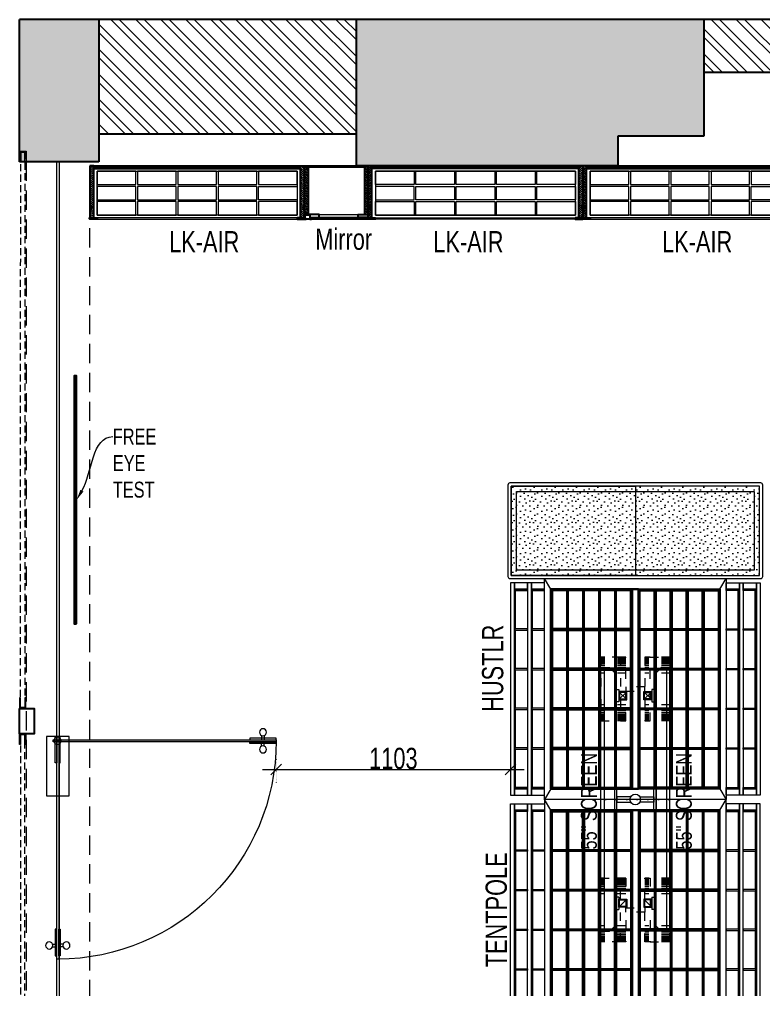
# Model space of a CAD drawing. Header units: feet. Extents: x 3359029 to 3367816, y -5719224 to -5712319.
# Drawn here: x 3359029 to 3362532, y -5716887 to -5712319 of the extents above; entities that cross this region are included whole.
import ezdxf
from ezdxf import colors
from ezdxf.entities.mleader import LeaderData, LeaderLine
from ezdxf.math import Vec2, Vec3

# ---------------------------------------------------------------- set-up
doc = ezdxf.new("R2010")
doc.units = ezdxf.units.FT
doc.header["$LTSCALE"] = 33
doc.header["$MEASUREMENT"] = 0
doc.header["$PDMODE"] = 35
doc.header["$PDSIZE"] = 300
for name, pattern in [('a_p6_plan_L18$0$HIDDEN', [0.375, 0.25, -0.125]), ('ACAD_ISO03W100', [30, 12, -18]), ('DASHDOT2', [0.5, 0.25, -0.125, 0, -0.125]), ('DOT2', [0.125, 0, -0.125]), ('HIDDEN2', [4.7625, 3.175, -1.5875]), ('HIDDENX2', [0.75, 0.5, -0.25])]:
    doc.linetypes.add(name, pattern=pattern)
for name, color, linetype, lineweight in [('A-Glazing', 4, 'Continuous', 20), ('A-shutter', 8, 'Continuous', 18), ('Glazing', 141, 'Continuous', 15), ('LENS-DIM', 252, 'Continuous', 5), ('LENS-HATCH', 251, 'Continuous', 5), ('LENS-TEXT', 31, 'Continuous', 5), ('LENS_DIMENSION', 193, 'Continuous', 0), ('LENS_TEXT', 31, 'Continuous', 5), ('LK-EQPMT', 3, 'Continuous', 18), ('LK-FF&E FLOOR', 1, 'Continuous', 9), ('LK-FF&E WALL', 1, 'Continuous', 9), ('LK-IT', 3, 'Continuous', 18), ('LN-ELEVATION-1', 81, 'Continuous', 25), ('LN-ELEVATION-2', 103, 'Continuous', 20), ('LN-ELEVATION-3', 125, 'Continuous', 18), ('LN-ELEVATION-4', 145, 'Continuous', 13), ('LN-ELEVATION-5', 167, 'Continuous', 5), ('LN-HATCH', 251, 'Continuous', 0), ('PLANO-TXT', 252, 'Continuous', 5), ('rolling shutter', 1, 'Continuous', 5)]:
    doc.layers.add(name, color=color, linetype=linetype, lineweight=lineweight)
for name, color, linetype in [('A-WALL', 1, 'Continuous'), ('beam', 5, 'Continuous'), ('column', 10, 'Continuous')]:
    doc.layers.add(name, color=color, linetype=linetype)
doc.styles.add('LK TXT', font='GILC____.TTF', dxfattribs={"height": 100})
doc.styles.get("Standard").update_dxf_attribs({"font": 'GILC____.TTF'})
doc.dimstyles.new('100MM', dxfattribs={"dimtxt": 100, "dimasz": 50, "dimexe": 65, "dimexo": 65, "dimtad": 1, "dimdec": 0, "dimtxsty": 'Standard', "dimblk": 'OBLIQUE', "dimcen": 2.5, "dimdle": 65, "dimclrd": 256, "dimclre": 256, "dimclrt": 1, "dimadec": 0, "dimazin": 0, "dimtfac": 1, "dimtdec": 0, "dimtmove": 1, "dimatfit": 3, "dimfxl": 1, "dimlwd": -1, "dimlwe": -1, "dimarcsym": 0})
pattern_1 = [(45, (7858558.917, 3503823.203), (-4.4901280605, 4.4901280605), [])]

# ---------------------------------------------------------------- blocks, each defined once
blk = doc.blocks.new('*U38')
at = {"layer": 'A-shutter', "color": 5, "ltscale": 10}
for points in [[(41040835.6, -1561539.2), (41040835.6, -1561544.2), (41040790.6, -1561544.2), (41040790.6, -1561564.2), (41040835.6, -1561564.2), (41040835.6, -1561569.2), (41040785.6, -1561569.2), (41040785.6, -1561539.2)], [(41044076.6, -1561539.2), (41044076.6, -1561544.2), (41044121.6, -1561544.2), (41044121.6, -1561564.2), (41044076.6, -1561564.2), (41044076.6, -1561569.2), (41044126.6, -1561569.2), (41044126.6, -1561539.2)]]:
    blk.add_lwpolyline(points, close=True, dxfattribs=at)
at = {"layer": 'A-shutter', "color": 5, "linetype": 'HIDDENX2', "ltscale": 2}
blk.add_lwpolyline([(41040790.6, -1561544.2), (41040790.6, -1561564.2), (41044121.6, -1561564.2), (41044121.6, -1561544.2)], close=True, dxfattribs=at)
blk = doc.blocks.new('*U39')
at = {"layer": 'A-shutter', "color": 5, "ltscale": 10}
for points in [[(41040835.6, -1561539.2), (41040835.6, -1561544.2), (41040790.6, -1561544.2), (41040790.6, -1561564.2), (41040835.6, -1561564.2), (41040835.6, -1561569.2), (41040785.6, -1561569.2), (41040785.6, -1561539.2)], [(41043359.6, -1561539.2), (41043359.6, -1561544.2), (41043404.6, -1561544.2), (41043404.6, -1561564.2), (41043359.6, -1561564.2), (41043359.6, -1561569.2), (41043409.6, -1561569.2), (41043409.6, -1561539.2)]]:
    blk.add_lwpolyline(points, close=True, dxfattribs=at)
at = {"layer": 'A-shutter', "color": 5, "linetype": 'HIDDENX2', "ltscale": 2}
blk.add_lwpolyline([(41040790.6, -1561544.2), (41040790.6, -1561564.2), (41043404.6, -1561564.2), (41043404.6, -1561544.2)], close=True, dxfattribs=at)
blk = doc.blocks.new('A$Cb3306c25')
at = {"layer": 'column'}
h = blk.add_hatch(color=8, dxfattribs=at)
h.dxf.hatch_style = 1
h.paths.add_polyline_path([(-5970, 5945), (-5970, 6085), (-5565, 6085), (-5565, 6635), (-7200, 6635), (-7200, 5945)])
h.paths.add_polyline_path([(-3150, 6255), (-3150, 6635), (-4370, 6635), (-4370, 6255)])
h.paths.add_polyline_path([(-8412, 5965), (-8412, 6635), (-8786.5, 6635), (-8786.5, 5965), (-8716.5, 5965)])
at = {"layer": 'LN-HATCH'}
h = blk.add_hatch(dxfattribs=at)
h.set_pattern_fill('ANSI32', color=256, scale=222, angle=-90)
h.set_pattern_definition([(315, (-2870358.04, 5460333.45), (58.8666395, 58.8666395), []), (315, (-2870358.04, 5460294.21), (58.8666395, 58.8666395), [])])
h.paths.add_polyline_path([(-250, 6385), (-250, 1235), (-725, 1235), (-725, 1085), (-250, 1085), (-250, 250), (-1540, 250), (-3035, 250), (-3035, -20), (-8786.5, -20), (-8786.5, -270), (-2785, -270), (-2785, 0), (0, 0), (0, 6635), (-3150, 6635), (-3150, 6385)])
h.paths.add_polyline_path([(-1390, 250), (-1390, 1235), (-1540, 1235), (-1540, 250)], flags=17)
h.paths.add_polyline_path([(-4370, 6385), (-4370, 6635), (-5565, 6635), (-5565, 6385)], flags=17)
h.paths.add_polyline_path([(-7200, 6095), (-7200, 6635), (-8412, 6635), (-8412, 6095)], flags=17)
at = {"layer": 'A-WALL'}
for p, q in [((0, 6635), (-8786.5, 6635)), ((-4370, 6385), (-5565, 6385)), ((-7200, 6095), (-8412, 6095))]:
    blk.add_line(p, q, dxfattribs=at)
blk.add_lwpolyline([(-8786.5, 3391), (-8716.5, 3391), (-8716.5, 3271), (-8786.5, 3271), (-8786.5, 3391)], dxfattribs=at)
at = {"layer": 'beam', "linetype": 'a_p6_plan_L18$0$HIDDEN', "lineweight": 5, "ltscale": 11}
blk.add_lwpolyline([(-8755, -20), (-8455, -20), (-8455, 5965), (-8755, 5965)], close=True, dxfattribs=at)
at = {"layer": 'column'}
for p, q in [((-8786.5, 5965), (-8786.5, 6635)), ((-8412, 6635), (-8412, 5965)), ((-7200, 5945), (-7200, 6635)), ((-5565, 6635), (-5565, 6085)), ((-5565, 6085), (-5970, 6085)), ((-5970, 6085), (-5970, 5945)), ((-8412, 5965), (-8786.5, 5965)), ((-5970, 5945), (-7200, 5945))]:
    blk.add_line(p, q, dxfattribs=at)
at = {"layer": 'rolling shutter', "color": 2, "xscale": -1, "rotation": 269.9743965138889}
blk.add_blockref('*U39', (1534442.9, -41038088.3), dxfattribs=at)
at = {"layer": 'rolling shutter', "color": 2, "rotation": 270.0256034861112}
blk.add_blockref('*U38', (1534442.9, 41044750.3), dxfattribs=at)
blk = doc.blocks.new('Entrance Door')
at = {"layer": 'Glazing', "ltscale": 111}
blk.add_hatch(color=256, dxfattribs=at).paths.add_polyline_path([(18, -34.8), (18, -1235), (30, -1235), (30, -34.8)])
at = {"layer": 'Glazing'}
for p, q in [((1117.8, -31.3), (1117.8, -54.3)), ((1132.8, -31.3), (1132.8, -54.3)), ((30, -54.2), (18, -66.2)), ((1117.8, -89.2), (1117.8, -66.3)), ((1132.8, -89.2), (1132.8, -66.3))]:
    blk.add_line(p, q, dxfattribs=at)
at = {"layer": 'Glazing', "ltscale": 44}
for p, q in [((-4.9, -1156.3), (18, -1156.3)), ((-4.9, -1171.3), (18, -1171.3)), ((52.9, -1156.3), (30, -1156.3)), ((52.9, -1171.3), (30, -1171.3))]:
    blk.add_line(p, q, dxfattribs=at)
at = {"layer": 'Glazing'}
for points in [[(320, -120.5), (0, -120.5), (0, 0), (320, 0)], [(0, -54.2), (142.5, -54.2), (142.5, -46.8), (0, -46.8)], [(1180.8, -54.3), (1038.3, -54.3), (1038.3, -46.8), (1180.8, -46.8)], [(0, -66.2), (142.5, -66.2), (142.5, -73.7), (0, -73.7)], [(1180.8, -66.3), (1038.3, -66.3), (1038.3, -73.8), (1180.8, -73.8)]]:
    blk.add_lwpolyline(points, close=True, dxfattribs=at)
at = {"layer": 'Glazing', "ltscale": 111}
blk.add_lwpolyline([(18, -34.8), (18, -1235), (30, -1235), (30, -34.8)], close=True, dxfattribs=at)
at = {"layer": 'Glazing', "ltscale": 222}
blk.add_lwpolyline([(-1.5, -66.2), (1198.8, -66.2), (1198.8, -54.2), (-1.5, -54.2)], close=True, dxfattribs=at)
at = {"layer": 'Glazing', "ltscale": 44}
for points in [[(18, -1092.5), (18, -1235), (10.5, -1235), (10.5, -1092.5)], [(30, -1092.5), (30, -1235), (37.5, -1235), (37.5, -1092.5)]]:
    blk.add_lwpolyline(points, close=True, dxfattribs=at)
at = {"layer": 'Glazing'}
for centre, radius in [((1125.3, -13.9), 19), ((24, -58.7), 19.8), ((1125.3, -106.6), 19)]:
    blk.add_circle(centre, radius, dxfattribs=at)
at = {"layer": 'Glazing', "ltscale": 44}
for centre in [(-22.4, -1163.8), (70.4, -1163.8)]:
    blk.add_circle(centre, 19, dxfattribs=at)
at = {"layer": 'Glazing', "ltscale": 222}
blk.add_arc((24, -60.2), 1174.8, 270, 359.9996, dxfattribs=at)
blk = doc.blocks.new('MIRROR')
at = {"layer": 'LN-HATCH', "ltscale": 0.5}
h = blk.add_hatch(dxfattribs=at)
h.set_pattern_fill('ANSI31', color=256, scale=2)
h.set_pattern_definition([(45, (4060433.7416, 1708720.787), (-4.4901280605, 4.4901280605), [])])
h.paths.add_polyline_path([(212.9, 101.3), (230.9, 101.3), (230.9, -127.7), (212.9, -127.7)])
h.paths.add_polyline_path([(230.9, 95.3), (494.9, 95.3), (494.9, 101.3), (230.9, 101.3)])
h.paths.add_polyline_path([(512.9, 101.3), (494.9, 101.3), (494.9, -127.7), (512.9, -127.7)])
at = {"layer": 'Defpoints'}
blk.add_lwpolyline([(512.9, 101.3), (212.9, 101.3), (212.9, -148.7), (512.9, -148.7)], close=True, dxfattribs=at)
at = {"layer": 'LN-ELEVATION-1'}
for points in [[(212.9, 101.3), (230.9, 101.3), (230.9, -127.7), (212.9, -127.7)], [(230.9, 95.3), (494.9, 95.3), (494.9, 101.3), (230.9, 101.3)], [(512.9, 101.3), (494.9, 101.3), (494.9, -127.7), (512.9, -127.7)], [(259.9, -141.7), (259.9, -127.7), (214.9, -127.7), (214.9, -148.7), (223.9, -148.7), (223.9, -147.2), (216.4, -147.2), (216.4, -141.7)], [(442.9, -141.7), (442.9, -127.7), (487.9, -127.7), (487.9, -148.7), (478.9, -148.7), (478.9, -147.2), (486.4, -147.2), (486.4, -141.7)], [(504.9, -148.7), (504.9, -147.2), (509.4, -147.2), (509.4, -129.2), (487.9, -129.2), (487.9, -127.7), (510.9, -127.7), (510.9, -148.7)]]:
    blk.add_lwpolyline(points, close=True, dxfattribs=at)
at = {"layer": 'LN-ELEVATION-2'}
blk.add_lwpolyline([(259.9, -141.7), (442.9, -141.7), (442.9, -127.7), (259.9, -127.7)], close=True, dxfattribs=at)
at = {"layer": 'LN-ELEVATION-2', "color": 4, "lineweight": 0}
blk.add_lwpolyline([(216.4, -141.7), (486.4, -141.7), (486.4, -147.2), (216.4, -147.2)], close=True, dxfattribs=at)
at = {"layer": 'LN-ELEVATION-4', "ltscale": 0.5}
blk.add_line((478.9, -148.7), (223.9, -148.7), dxfattribs=at)
blk = doc.blocks.new('VC HD 1010')
at = {"layer": 'LN-HATCH', "ltscale": 0.5}
h = blk.add_hatch(dxfattribs=at)
h.set_pattern_fill('ANSI31', color=256, scale=2)
h.set_pattern_definition([(45, (3761554.586, 1795022.936), (-4.490128061, 4.490128061), [])])
h.paths.add_polyline_path([(-505.2, 24), (-505.2, -166), (-499.2, -166), (-499.2, -176), (-505.2, -176), (-505.2, -220), (-487.2, -220), (-487.2, 24)])
h = blk.add_hatch(dxfattribs=at)
h.set_pattern_fill('ANSI31', color=256, scale=2)
h.set_pattern_definition(pattern_1)
h.paths.add_polyline_path([(504.8, 24), (504.8, -166), (498.8, -166), (498.8, -176), (504.8, -176), (504.8, -220), (486.8, -220), (486.8, 24)])
h = blk.add_hatch(dxfattribs=at)
h.set_pattern_fill('ANSI31', color=256, scale=2)
h.set_pattern_definition([(45, (7858741.917, 3503823.203), (-4.4901280605, 4.4901280605), [])])
h.paths.add_polyline_path([(-470.2, -220), (-470.2, -226), (-505.2, -226), (-505.2, -220)])
h = blk.add_hatch(dxfattribs=at)
h.set_pattern_fill('ANSI31', color=256, scale=2)
h.set_pattern_definition(pattern_1)
h.paths.add_polyline_path([(476.8, -220), (476.8, -226), (511.8, -226), (511.8, -220)])
at = {"layer": 'LN-ELEVATION-1', "ltscale": 0.5}
for points in [[(-505.2, 24), (-505.2, -166), (-499.2, -166), (-499.2, -176), (-505.2, -176), (-505.2, -220), (-487.2, -220), (-487.2, 24)], [(486.8, 12), (-487.2, 12), (-487.2, 18), (486.8, 18)], [(504.8, 24), (504.8, -166), (498.8, -166), (498.8, -176), (504.8, -176), (504.8, -220), (486.8, -220), (486.8, 24)], [(-470.2, -220), (-470.2, -226), (-505.2, -226), (-505.2, -220)], [(469.8, -220), (469.8, -226), (504.8, -226), (504.8, -220)]]:
    blk.add_lwpolyline(points, close=True, dxfattribs=at)
at = {"layer": 'LN-ELEVATION-2', "ltscale": 0.5}
blk.add_lwpolyline([(470.2, 0), (-470.2, 0), (-470.2, -208), (470.2, -208)], close=True, dxfattribs=at)
at = {"layer": 'LN-ELEVATION-3', "ltscale": 0.5}
for p, q in [((-487.2, 24), (486.8, 24)), ((-470.2, -220), (469.8, -220)), ((469.8, -226), (-470.2, -226))]:
    blk.add_line(p, q, dxfattribs=at)
for points in [[(-470.2, 0), (-288.5, 0), (-288.5, -64), (-470.2, -64)], [(-280.5, 0), (-98.8, 0), (-98.8, -64), (-280.5, -64)], [(-90.8, 0), (90.8, 0), (90.8, -64), (-90.8, -64)], [(98.8, 0), (280.5, 0), (280.5, -64), (98.8, -64)], [(288.5, 0), (470.2, 0), (470.2, -64), (288.5, -64)], [(-470.2, -136), (-288.5, -136), (-288.5, -72), (-470.2, -72)], [(-280.5, -72), (-98.8, -72), (-98.8, -136), (-280.5, -136)], [(-90.8, -72), (90.8, -72), (90.8, -136), (-90.8, -136)], [(98.8, -72), (280.5, -72), (280.5, -136), (98.8, -136)], [(288.5, -72), (470.2, -72), (470.2, -136), (288.5, -136)], [(-470.2, -144), (-288.5, -144), (-288.5, -208), (-470.2, -208)], [(-280.5, -144), (-98.8, -144), (-98.8, -208), (-280.5, -208)], [(-90.8, -144), (90.8, -144), (90.8, -208), (-90.8, -208)], [(98.8, -144), (280.5, -144), (280.5, -208), (98.8, -208)], [(288.5, -144), (470.2, -144), (470.2, -208), (288.5, -208)]]:
    blk.add_lwpolyline(points, close=True, dxfattribs=at)
blk = doc.blocks.new('ffgd')
at = {"layer": 'LN-ELEVATION-4', "linetype": 'ACAD_ISO03W100', "ltscale": 0.1}
blk.add_lwpolyline([(0, 47.3), (0, -41.5), (-20, -41.5), (-20, 47.3)], close=True, dxfattribs=at)
at = {"layer": 'LN-ELEVATION-5', "linetype": 'ACAD_ISO03W100', "ltscale": 0.1}
for p, q in [((-159.9, 165.7), (-159.9, 47.3)), ((-159.7, 165.7), (-159.7, 47.3)), ((-159.4, 165.7), (-159.4, 47.3)), ((-159, 165.7), (-159, 47.3)), ((-158.5, 165.7), (-158.5, 47.3)), ((-157.9, 165.7), (-157.9, 47.3)), ((-157.1, 165.7), (-157.1, 47.3)), ((-156.1, 165.7), (-156.1, 47.3)), ((-154.1, 165.7), (-154.1, 47.3)), ((-151.1, 165.7), (-151.1, 47.3)), ((-146.1, 165.7), (-146.1, 47.3)), ((-141.1, 165.7), (-141.1, 47.3)), ((-135.1, 165.7), (-135.1, 47.3)), ((-128.1, 165.7), (-128.1, 47.3)), ((-120.1, 165.7), (-120.1, 47.3)), ((-111.1, 165.7), (-111.1, 47.3)), ((-102.1, 165.7), (-102.1, 47.3)), ((-85, 165.7), (-85, 47.3)), ((65, 165.7), (65, 47.3)), ((82.1, 165.7), (82.1, 47.3)), ((91.1, 165.7), (91.1, 47.3)), ((100.1, 165.7), (100.1, 47.3)), ((108.1, 165.7), (108.1, 47.3)), ((115.1, 165.7), (115.1, 47.3)), ((121.1, 165.7), (121.1, 47.3)), ((126.1, 165.7), (126.1, 47.3)), ((131.1, 165.7), (131.1, 47.3)), ((134.1, 165.7), (134.1, 47.3)), ((136.1, 165.7), (136.1, 47.3)), ((137.1, 165.7), (137.1, 47.3)), ((137.9, 165.7), (137.9, 47.3)), ((138.5, 165.7), (138.5, 47.3)), ((139, 165.7), (139, 47.3)), ((139.4, 165.7), (139.4, 47.3)), ((139.7, 165.7), (139.7, 47.3)), ((139.9, 165.7), (139.9, 47.3)), ((-159.9, -41.5), (-159.9, -159.9)), ((-159.7, -41.5), (-159.7, -159.9)), ((-159.4, -41.5), (-159.4, -159.9)), ((-159, -41.5), (-159, -159.9)), ((-158.5, -41.5), (-158.5, -159.9)), ((-157.9, -41.5), (-157.9, -159.9)), ((-157.1, -41.5), (-157.1, -159.9)), ((-156.1, -41.5), (-156.1, -159.9)), ((-154.1, -41.5), (-154.1, -159.9)), ((-151.1, -41.5), (-151.1, -159.9)), ((-146.1, -41.5), (-146.1, -159.9)), ((-141.1, -41.5), (-141.1, -159.9)), ((-135.1, -41.5), (-135.1, -159.9)), ((-128.1, -41.5), (-128.1, -159.9)), ((-120.1, -41.5), (-120.1, -159.9)), ((-111.1, -41.5), (-111.1, -159.9)), ((-102.1, -41.5), (-102.1, -159.9)), ((-85, -41.5), (-85, -159.9)), ((65, -41.5), (65, -159.9)), ((82.1, -41.5), (82.1, -159.9)), ((91.1, -41.5), (91.1, -159.9)), ((100.1, -41.5), (100.1, -159.9)), ((108.1, -41.5), (108.1, -159.9)), ((115.1, -41.5), (115.1, -159.9)), ((121.1, -41.5), (121.1, -159.9)), ((126.1, -41.5), (126.1, -159.9)), ((131.1, -41.5), (131.1, -159.9)), ((134.1, -41.5), (134.1, -159.9)), ((136.1, -41.5), (136.1, -159.9)), ((137.1, -41.5), (137.1, -159.9)), ((137.9, -41.5), (137.9, -159.9)), ((138.5, -41.5), (138.5, -159.9)), ((139, -41.5), (139, -159.9)), ((139.4, -41.5), (139.4, -159.9)), ((139.7, -41.5), (139.7, -159.9)), ((139.9, -41.5), (139.9, -159.9))]:
    blk.add_line(p, q, dxfattribs=at)
for points in [[(140, 73), (140, 165.7), (-160, 165.7), (-160, 73)], [(140, -67.1), (140, -159.9), (-160, -159.9), (-160, -67.1)]]:
    blk.add_lwpolyline(points, dxfattribs=at)
for points in [[(140, 73), (140, 47.3), (-160, 47.3), (-160, 73)], [(140, -41.5), (140, -67.1), (-160, -67.1), (-160, -41.5)]]:
    blk.add_lwpolyline(points, close=True, dxfattribs=at)
blk = doc.blocks.new('EURO 1040 x 1175')
at = {"layer": 'LN-ELEVATION-1'}
for points in [[(-470, -327.4), (470, -327.4), (470, 467.6), (-470, 467.6)], [(-470, 85.1), (470, 85.1), (470, 467.6), (-470, 467.6)], [(-283.2, 85.1), (-277.2, 85.1), (-277.2, 467.6), (-283.2, 467.6)], [(-96.4, 85.1), (-90.4, 85.1), (-90.4, 467.6), (-96.4, 467.6)], [(90.4, 85.1), (96.4, 85.1), (96.4, 467.6), (90.4, 467.6)], [(277.2, 85.1), (283.2, 85.1), (283.2, 467.6), (277.2, 467.6)], [(-470, 386.6), (-283.2, 386.6), (-283.2, 392.6), (-470, 392.6)], [(-277.2, 386.6), (-96.4, 386.6), (-96.4, 392.6), (-277.2, 392.6)], [(-90.4, 386.6), (90.4, 386.6), (90.4, 392.6), (-90.4, 392.6)], [(96.4, 386.6), (277.2, 386.6), (277.2, 392.6), (96.4, 392.6)], [(283.2, 386.6), (470, 386.6), (470, 392.6), (283.2, 392.6)], [(-470, 311.2), (-283.2, 311.2), (-283.2, 317.2), (-470, 317.2)], [(-277.2, 311.2), (-96.4, 311.2), (-96.4, 317.2), (-277.2, 317.2)], [(-90.4, 311.2), (90.4, 311.2), (90.4, 317.2), (-90.4, 317.2)], [(96.4, 311.2), (277.2, 311.2), (277.2, 317.2), (96.4, 317.2)], [(283.2, 311.2), (470, 311.2), (470, 317.2), (283.2, 317.2)], [(-470, 235.8), (-283.2, 235.8), (-283.2, 241.8), (-470, 241.8)], [(-277.2, 235.8), (-96.4, 235.8), (-96.4, 241.8), (-277.2, 241.8)], [(-90.4, 235.8), (90.4, 235.8), (90.4, 241.8), (-90.4, 241.8)], [(96.4, 235.8), (277.2, 235.8), (277.2, 241.8), (96.4, 241.8)], [(283.2, 235.8), (470, 235.8), (470, 241.8), (283.2, 241.8)], [(-470, 160.4), (-283.2, 160.4), (-283.2, 166.4), (-470, 166.4)], [(-277.2, 160.4), (-96.4, 160.4), (-96.4, 166.4), (-277.2, 166.4)], [(-90.4, 160.4), (90.4, 160.4), (90.4, 166.4), (-90.4, 166.4)], [(96.4, 160.4), (277.2, 160.4), (277.2, 166.4), (96.4, 166.4)], [(283.2, 160.4), (470, 160.4), (470, 166.4), (283.2, 166.4)], [(-470, 85.1), (470, 85.1), (470, 55.1), (-470, 55.1)], [(-470, 55.1), (470, 55.1), (470, -327.4), (-470, -327.4)], [(-283.2, 55.1), (-277.2, 55.1), (-277.2, -327.4), (-283.2, -327.4)], [(-96.4, 55.1), (-90.4, 55.1), (-90.4, -327.4), (-96.4, -327.4)], [(90.4, 55.1), (96.4, 55.1), (96.4, -327.4), (90.4, -327.4)], [(277.2, 55.1), (283.2, 55.1), (283.2, -327.4), (277.2, -327.4)], [(-470, -20.3), (-283.2, -20.3), (-283.2, -26.3), (-470, -26.3)], [(-277.2, -20.3), (-96.4, -20.3), (-96.4, -26.3), (-277.2, -26.3)], [(-90.4, -20.3), (90.4, -20.3), (90.4, -26.3), (-90.4, -26.3)], [(96.4, -20.3), (277.2, -20.3), (277.2, -26.3), (96.4, -26.3)], [(283.2, -20.3), (470, -20.3), (470, -26.3), (283.2, -26.3)], [(-470, -95.7), (-283.2, -95.7), (-283.2, -101.7), (-470, -101.7)], [(-277.2, -95.7), (-96.4, -95.7), (-96.4, -101.7), (-277.2, -101.7)], [(-90.4, -95.7), (90.4, -95.7), (90.4, -101.7), (-90.4, -101.7)], [(96.4, -95.7), (277.2, -95.7), (277.2, -101.7), (96.4, -101.7)], [(283.2, -95.7), (470, -95.7), (470, -101.7), (283.2, -101.7)], [(-470, -171.1), (-283.2, -171.1), (-283.2, -177.1), (-470, -177.1)], [(-277.2, -171.1), (-96.4, -171.1), (-96.4, -177.1), (-277.2, -177.1)], [(-90.4, -171.1), (90.4, -171.1), (90.4, -177.1), (-90.4, -177.1)], [(96.4, -171.1), (277.2, -171.1), (277.2, -177.1), (96.4, -177.1)], [(283.2, -171.1), (470, -171.1), (470, -177.1), (283.2, -177.1)], [(-470, -246.4), (-283.2, -246.4), (-283.2, -252.4), (-470, -252.4)], [(-277.2, -246.4), (-96.4, -246.4), (-96.4, -252.4), (-277.2, -252.4)], [(-90.4, -246.4), (90.4, -246.4), (90.4, -252.4), (-90.4, -252.4)], [(96.4, -246.4), (277.2, -246.4), (277.2, -252.4), (96.4, -252.4)], [(283.2, -246.4), (470, -246.4), (470, -252.4), (283.2, -252.4)]]:
    blk.add_lwpolyline(points, close=True, dxfattribs=at)
for points in [[(-283.2, 461.6), (-464, 461.6), (-464, 317.2)], [(-96.4, 461.6), (-277.2, 461.6)], [(90.4, 461.6), (-90.4, 461.6)], [(277.2, 461.6), (96.4, 461.6)], [(464, 317.2), (464, 461.6), (283.2, 461.6)], [(-464, 311.2), (-464, 241.8)], [(464, 241.8), (464, 311.2)], [(-464, 235.8), (-464, 166.4)], [(464, 166.4), (464, 235.8)], [(-464, 160.4), (-464, 91.1), (-283.2, 91.1)], [(283.2, 91.1), (464, 91.1), (464, 160.4)], [(-464, -20.3), (-464, 49.1), (-283.2, 49.1)], [(-277.2, 91.1), (-96.4, 91.1)], [(-277.2, 49.1), (-96.4, 49.1)], [(-90.4, 91.1), (90.4, 91.1)], [(-90.4, 49.1), (90.4, 49.1)], [(96.4, 91.1), (277.2, 91.1)], [(96.4, 49.1), (277.2, 49.1)], [(283.2, 49.1), (464, 49.1), (464, -20.3)], [(-464, -95.7), (-464, -26.3)], [(464, -26.3), (464, -95.7)], [(-464, -171.1), (-464, -101.7)], [(464, -101.7), (464, -171.1)], [(-283.2, -321.4), (-464, -321.4), (-464, -177.1)], [(464, -177.1), (464, -321.4), (283.2, -321.4)], [(-96.4, -321.4), (-277.2, -321.4)], [(90.4, -321.4), (-90.4, -321.4)], [(277.2, -321.4), (96.4, -321.4)]]:
    blk.add_lwpolyline(points, dxfattribs=at)
at = {"layer": 'LN-ELEVATION-2'}
blk.add_lwpolyline([(-520, -357.4), (520, -357.4), (520, 497.6), (-520, 497.6)], close=True, dxfattribs=at)
for points in [[(-470, 467.6), (-520, 497.6)], [(470, 467.6), (520, 497.6)], [(-470, -327.4), (-520, -357.4)], [(470, -327.4), (520, -357.4)]]:
    blk.add_lwpolyline(points, dxfattribs=at)
at = {"layer": 'LN-ELEVATION-3'}
for points in [[(-500, 559.6), (500, 559.6), (500, 577.6), (-500, 577.6)], [(-500, 497.6), (-470, 497.6), (-470, 559.6), (-500, 559.6)], [(470, 497.6), (500, 497.6), (500, 559.6), (470, 559.6)], [(-500, -357.4), (-470, -357.4), (-470, -419.4), (-500, -419.4)], [(470, -357.4), (500, -357.4), (500, -419.4), (470, -419.4)], [(-500, -419.4), (500, -419.4), (500, -437.4), (-500, -437.4)]]:
    blk.add_lwpolyline(points, close=True, dxfattribs=at)
at = {"layer": 'LN-ELEVATION-4'}
for points in [[(-500, 639.6), (500, 639.6), (500, 657.6), (-500, 657.6)], [(-500, 577.6), (-470, 577.6), (-470, 639.6), (-500, 639.6)], [(470, 577.6), (500, 577.6), (500, 639.6), (470, 639.6)], [(-470, 497.6), (-464, 497.6), (-464, 559.6), (-470, 559.6)], [(-464, 553.6), (-283.2, 553.6), (-283.2, 559.6), (-464, 559.6)], [(-283.2, 497.6), (-277.2, 497.6), (-277.2, 559.6), (-283.2, 559.6)], [(-277.2, 553.6), (-96.4, 553.6), (-96.4, 559.6), (-277.2, 559.6)], [(-96.4, 497.6), (-90.4, 497.6), (-90.4, 559.6), (-96.4, 559.6)], [(-90.4, 553.6), (90.4, 553.6), (90.4, 559.6), (-90.4, 559.6)], [(90.4, 497.6), (96.4, 497.6), (96.4, 559.6), (90.4, 559.6)], [(96.4, 553.6), (277.2, 553.6), (277.2, 559.6), (96.4, 559.6)], [(277.2, 497.6), (283.2, 497.6), (283.2, 559.6), (277.2, 559.6)], [(283.2, 553.6), (464, 553.6), (464, 559.6), (283.2, 559.6)], [(464, 497.6), (470, 497.6), (470, 559.6), (464, 559.6)], [(-470, -357.4), (-464, -357.4), (-464, -419.4), (-470, -419.4)], [(-283.2, -357.4), (-277.2, -357.4), (-277.2, -419.4), (-283.2, -419.4)], [(-96.4, -357.4), (-90.4, -357.4), (-90.4, -419.4), (-96.4, -419.4)], [(90.4, -357.4), (96.4, -357.4), (96.4, -419.4), (90.4, -419.4)], [(277.2, -357.4), (283.2, -357.4), (283.2, -419.4), (277.2, -419.4)], [(464, -357.4), (470, -357.4), (470, -419.4), (464, -419.4)], [(-500, -437.4), (-470, -437.4), (-470, -499.4), (-500, -499.4)], [(-464, -413.4), (-283.2, -413.4), (-283.2, -419.4), (-464, -419.4)], [(-277.2, -413.4), (-96.4, -413.4), (-96.4, -419.4), (-277.2, -419.4)], [(-90.4, -413.4), (90.4, -413.4), (90.4, -419.4), (-90.4, -419.4)], [(96.4, -413.4), (277.2, -413.4), (277.2, -419.4), (96.4, -419.4)], [(283.2, -413.4), (464, -413.4), (464, -419.4), (283.2, -419.4)], [(470, -437.4), (500, -437.4), (500, -499.4), (470, -499.4)], [(-500, -499.4), (500, -499.4), (500, -517.4), (-500, -517.4)]]:
    blk.add_lwpolyline(points, close=True, dxfattribs=at)
at = {"layer": 'LN-ELEVATION-5'}
for points in [[(-470, 577.6), (-464, 577.6), (-464, 639.6), (-470, 639.6)], [(-464, 633.6), (-283.2, 633.6), (-283.2, 639.6), (-464, 639.6)], [(-283.2, 577.6), (-277.2, 577.6), (-277.2, 639.6), (-283.2, 639.6)], [(-277.2, 633.6), (-96.4, 633.6), (-96.4, 639.6), (-277.2, 639.6)], [(-96.4, 577.6), (-90.4, 577.6), (-90.4, 639.6), (-96.4, 639.6)], [(-90.4, 633.6), (90.4, 633.6), (90.4, 639.6), (-90.4, 639.6)], [(90.4, 577.6), (96.4, 577.6), (96.4, 639.6), (90.4, 639.6)], [(96.4, 633.6), (277.2, 633.6), (277.2, 639.6), (96.4, 639.6)], [(277.2, 577.6), (283.2, 577.6), (283.2, 639.6), (277.2, 639.6)], [(283.2, 633.6), (464, 633.6), (464, 639.6), (283.2, 639.6)], [(464, 577.6), (470, 577.6), (470, 639.6), (464, 639.6)], [(-470, -437.4), (-464, -437.4), (-464, -499.4), (-470, -499.4)], [(-283.2, -437.4), (-277.2, -437.4), (-277.2, -499.4), (-283.2, -499.4)], [(-96.4, -437.4), (-90.4, -437.4), (-90.4, -499.4), (-96.4, -499.4)], [(90.4, -437.4), (96.4, -437.4), (96.4, -499.4), (90.4, -499.4)], [(277.2, -437.4), (283.2, -437.4), (283.2, -499.4), (277.2, -499.4)], [(464, -437.4), (470, -437.4), (470, -499.4), (464, -499.4)], [(-464, -493.4), (-283.2, -493.4), (-283.2, -499.4), (-464, -499.4)], [(-277.2, -493.4), (-96.4, -493.4), (-96.4, -499.4), (-277.2, -499.4)], [(-90.4, -493.4), (90.4, -493.4), (90.4, -499.4), (-90.4, -499.4)], [(96.4, -493.4), (277.2, -493.4), (277.2, -499.4), (96.4, -499.4)], [(283.2, -493.4), (464, -493.4), (464, -499.4), (283.2, -499.4)]]:
    blk.add_lwpolyline(points, close=True, dxfattribs=at)
at = {"layer": 'LENS-DIM'}
blk.add_blockref('ffgd', (10, 67.1), dxfattribs=at)
blk = doc.blocks.new('2 seater bench')
at = {"layer": 'LENS-HATCH', "lineweight": 0}
h = blk.add_hatch(dxfattribs=at)
h.set_pattern_fill('STIP1', color=177, scale=100, angle=270, pattern_type=2)
h.set_pattern_definition([(270, (6617251.08, -170421.61), (100, -2e-13), [0, -100]), (270, (6617235.08, -170433.61), (100, -2e-13), [0, -100]), (270, (6617211.08, -170428.61), (100, -2e-13), [0, -100]), (270, (6617188.08, -170463.61), (100, -2e-13), [0, -100]), (270, (6617224.08, -170460.61), (100, -2e-13), [0, -100]), (270, (6617248.08, -170487.61), (100, -2e-13), [0, -100]), (270, (6617255.08, -170452.61), (100, -2e-13), [0, -100]), (270, (6617214.08, -170494.61), (100, -2e-13), [0, -100]), (270, (6617182.08, -170489.61), (100, -2e-13), [0, -100]), (270, (6617167.08, -170415.61), (100, -2e-13), [0, -100]), (270, (6617187.08, -170433.61), (100, -2e-13), [0, -100]), (270, (6617168.08, -170447.61), (100, -2e-13), [0, -100]), (270, (6617232.08, -170508.61), (100, -2e-13), [0, -100]), (270, (6617207.08, -170476.61), (100, -2e-13), [0, -100]), (270, (6617240.08, -170468.61), (100, -2e-13), [0, -100]), (270, (6617231.08, -170485.61), (100, -2e-13), [0, -100]), (270, (6617204.08, -170449.61), (100, -2e-13), [0, -100]), (270, (6617258.08, -170477.61), (100, -2e-13), [0, -100]), (270, (6617199.08, -170508.61), (100, -2e-13), [0, -100]), (270, (6617169.08, -170505.61), (100, -2e-13), [0, -100])])
h.paths.add_polyline_path([(585, 210), (0, 210), (0, -210), (585, -210)])
h.paths.add_polyline_path([(0, 245), (0, -210)])
h.paths.add_polyline_path([(-585, 210), (0, 210), (0, -210), (-585, -210)])
at = {"layer": 'LN-ELEVATION-2', "ltscale": 0.5}
for points in [[(-585, 210), (0, 210), (0, -210), (-585, -210)], [(585, 210), (0, 210), (0, -210), (585, -210)]]:
    blk.add_lwpolyline(points, close=True, dxfattribs=at)
at = {"layer": 'LN-ELEVATION-5', "ltscale": 0.5}
blk.add_lwpolyline([(590, 225), (-590, 225, 0.414214), (-600, 215), (-600, -215, 0.414214), (-590, -225), (590, -225, 0.414214), (600, -215), (600, 215, 0.414214)], format="xyb", close=True, dxfattribs=at)
blk.add_lwpolyline([(585, 210), (-585, 210), (-585, -210), (585, -210)], close=True, dxfattribs=at)
at = {"layer": 'LN-ELEVATION-5', "linetype": 'HIDDEN2', "ltscale": 11}
blk.add_lwpolyline([(-560, 185), (560, 185), (560, -185), (-560, -185)], close=True, dxfattribs=at)
blk = doc.blocks.new('55INCH')
at = {"layer": 'LK-EQPMT', "ltscale": 12}
for p, q in [((2111558.8, 1135690.5), (2111583.2, 1135690.5)), ((2111583.2, 1135690.5), (2111607.7, 1135666)), ((2111607.7, 1134473.9), (2111607.7, 1135666)), ((2111607.7, 1135587.9), (2111627.2, 1135587.9)), ((2111627.2, 1135587.9), (2111627.2, 1135529.3)), ((2111627.2, 1135529.3), (2111607.7, 1135529.3)), ((2111627.2, 1134610.6), (2111607.7, 1134610.6)), ((2111627.2, 1134610.6), (2111627.2, 1134552)), ((2111607.7, 1134552), (2111627.2, 1134552)), ((2111583.2, 1134449.5), (2111607.7, 1134473.9)), ((2111558.8, 1134449.5), (2111583.2, 1134449.5))]:
    blk.add_line(p, q, dxfattribs=at)
at = {"layer": 'LK-EQPMT'}
for p, q in [((2111661.6, 1135543.3), (2111631, 1135573.9)), ((2111661.6, 1135573.9), (2111631, 1135543.3)), ((2111661.6, 1134597.1), (2111631, 1134566.5))]:
    blk.add_line(p, q, dxfattribs=at)
at = {"layer": 'LK-EQPMT', "ltscale": 12}
blk.add_lwpolyline([(2111542.6, 1135690.5), (2111558.8, 1135690.5), (2111558.8, 1134449.5), (2111542.6, 1134449.5)], close=True, dxfattribs=at)
at = {"layer": 'LK-EQPMT'}
for points in [[(2111627.2, 1135577.7), (2111627.2, 1135539.5), (2111665.4, 1135539.5), (2111665.4, 1135577.7)], [(2111631, 1135573.9), (2111631, 1135543.3), (2111661.6, 1135543.3), (2111661.6, 1135573.9)], [(2111627.2, 1134562.7), (2111627.2, 1134600.9), (2111665.4, 1134600.9), (2111665.4, 1134562.7)], [(2111631, 1134566.5), (2111631, 1134597.1), (2111661.6, 1134597.1), (2111661.6, 1134566.5)]]:
    blk.add_lwpolyline(points, close=True, dxfattribs=at)
blk = doc.blocks.new('_Oblique')
at = {"color": 0, "lineweight": -2}
blk.add_line((-0.5, -0.5), (0.5, 0.5), dxfattribs=at)
blk = doc.blocks.new('*D40')
at = {"layer": 'Defpoints', "color": 0}
for p in [(3360237.6, -5715703.7), (3361340.5, -5715703.7), (3361340.5, -5715850.8)]:
    blk.add_point(p, dxfattribs=at)
at = {"layer": 'LENS_DIMENSION', "linetype": 'DOT2'}
for p, q in [((3360237.6, -5715768.7), (3360237.6, -5715915.8)), ((3361340.5, -5715768.7), (3361340.5, -5715915.8))]:
    blk.add_line(p, q, dxfattribs=at)
at = {"layer": 'LENS_DIMENSION'}
blk.add_line((3360172.6, -5715850.8), (3361405.5, -5715850.8), dxfattribs=at)
at = {"layer": 'LENS_DIMENSION', "xscale": 50, "yscale": 50, "zscale": 50, "rotation": 180}
blk.add_blockref('_Oblique', (3360237.6, -5715850.8), dxfattribs=at)
at = {"layer": 'LENS_DIMENSION', "xscale": 50, "yscale": 50, "zscale": 50}
blk.add_blockref('_Oblique', (3361340.5, -5715850.8), dxfattribs=at)
at = {"layer": 'LENS_DIMENSION', "color": 1, "insert": (3360789, -5715799), "char_height": 100, "attachment_point": 5}
blk.add_mtext('1103', dxfattribs=at)

msp = doc.modelspace()

# ---------------------------------------------------------------- linework, layer by layer
msp.add_lwpolyline([(3359298.4, -5715165.2), (3359298.4, -5713997.2), (3359286.4, -5713997.2), (3359286.4, -5715165.2)], close=True)
at = {"layer": 'A-Glazing'}
msp.add_lwpolyline([(3359216.6, -5712989), (3359216.6, -5718974), (3359204.6, -5718974), (3359204.6, -5712989)], close=True, dxfattribs=at)
at = {"layer": 'LK-IT', "color": 1, "linetype": 'DASHDOT2', "ltscale": 3}
msp.add_line((3362172.6, -5715991.5), (3361683.5, -5715991.5), dxfattribs=at)
at = {"layer": 'LK-IT'}
for points in [[(3361830.6, -5715941.5), (3361830.6, -5716041.5), (3361840.6, -5716041.5), (3361840.6, -5715941.5)], [(3362025.5, -5715941.5), (3362025.5, -5716041.5), (3362015.5, -5716041.5), (3362015.5, -5715941.5)]]:
    msp.add_lwpolyline(points, close=True, dxfattribs=at)
for points in [[(3361906.4, -5715979), (3361840.6, -5715979), (3361840.6, -5716004), (3361906.4, -5716004, -0.267949), (3361906.4, -5715979, 1)], [(3361949.7, -5715979), (3362015.5, -5715979), (3362015.5, -5716004), (3361949.7, -5716004, 0.267949), (3361949.7, -5715979, -1)]]:
    msp.add_lwpolyline(points, format="xyb", dxfattribs=at)
at = {"layer": 'LK-IT', "color": 1}
msp.add_circle((3361928, -5715991.5), 25, dxfattribs=at)

# ---------------------------------------------------------------- block references
at = {"layer": 'A-Glazing', "xscale": -0.8748404702499005, "yscale": 0.8748404702499005, "zscale": 0.8748404702499005, "rotation": 89.99998890928701}
msp.add_blockref('Entrance Door', (3359157.1, -5715694.5), dxfattribs=at)
at = {"layer": 'LENS_DIMENSION'}
msp.add_blockref('A$Cb3306c25', (3367815.5, -5718954), dxfattribs=at)
at = {"layer": 'LK-FF&E FLOOR'}
msp.add_blockref('2 seater bench', (3361928, -5714726.5), dxfattribs=at)
at = {"layer": 'LK-FF&E FLOOR', "xscale": -1, "rotation": 270}
msp.add_blockref('EURO 1040 x 1175', (3361858, -5715471.5), dxfattribs=at)
at = {"layer": 'LK-FF&E FLOOR', "rotation": 270}
msp.add_blockref('EURO 1040 x 1175', (3361858, -5716511.5), dxfattribs=at)
at = {"layer": 'LK-FF&E WALL', "xscale": -1}
for name, p in [('VC HD 1010', (3359865.4, -5713033)), ('MIRROR', (3360883.5, -5713110.4)), ('VC HD 1010', (3362185.4, -5713033))]:
    msp.add_blockref(name, p, dxfattribs=at)
at = {"layer": 'LK-FF&E WALL'}
msp.add_blockref('VC HD 1010', (3361175.7, -5713033), dxfattribs=at)
at = {"layer": 'LK-IT'}
msp.add_blockref('55INCH', (1250223, -6851061.5), dxfattribs=at)
at = {"layer": 'LK-IT', "xscale": -1}
msp.add_blockref('55INCH', (5473633.1, -6851061.5), dxfattribs=at)

# ---------------------------------------------------------------- texts
at = {"layer": 'LENS-TEXT', "color": 0, "linetype": 'Continuous', "ltscale": 3, "char_height": 75, "width": 783.964, "attachment_point": 5, "rotation": 90, "style": 'LK TXT'}
for insert in [(3361709.8, -5716000), (3362156.8, -5716000)]:
    msp.add_mtext('\\pt225;55" SCREEN', dxfattribs=dict(at, insert=insert))
at = {"layer": 'LENS_TEXT', "linetype": 'Continuous', "ltscale": 3, "insert": (3360555.2, -5713354.3), "char_height": 100, "width": 324.474, "attachment_point": 5, "style": 'LK TXT'}
msp.add_mtext('{\\C7;Mirror}', dxfattribs=at)
at = {"layer": 'PLANO-TXT', "linetype": 'Continuous', "ltscale": 3, "char_height": 100, "width": 244.677, "attachment_point": 5, "style": 'LK TXT'}
for insert in [(3359898.9, -5713365.7), (3361142.2, -5713365.7), (3362218.9, -5713365.7)]:
    msp.add_mtext('LK-AIR', dxfattribs=dict(at, insert=insert))
at = {"layer": 'PLANO-TXT', "linetype": 'Continuous', "ltscale": 3, "char_height": 100, "width": 421.567, "attachment_point": 5, "rotation": 90, "style": 'LK TXT'}
for s, insert in [('HUSTLR', (3361257.1, -5715373.8)), ('TENTPOLE', (3361274, -5716511))]:
    msp.add_mtext(s, dxfattribs=dict(at, insert=insert))

# ---------------------------------------------------------------- dimensions: what is measured, and where the dimension line sits
at = {"layer": 'LENS_DIMENSION'}
dim = msp.add_linear_dim(base=(3361340.5, -5715850.8), p1=(3360237.6, -5715703.7), p2=(3361340.5, -5715703.7), dimstyle='100MM', dxfattribs=at)
dim.commit()
dim.dimension.update_dxf_attribs({"geometry": '*D40', "text_midpoint": (3360789, -5715799)})

# ---------------------------------------------------------------- leaders
at = {"layer": 'LENS_TEXT', "color": 1, "linetype": 'Continuous', "ltscale": 3}
ml = msp.add_multileader_mtext('Standard', dxfattribs=at)
ml.set_content('{\\C256;FREE EYE TEST}', color=1)
ml.set_leader_properties(color=256, linetype='ByLayer', lineweight=-1)
ml.build(insert=Vec2(0, 0))
ml.multileader.update_dxf_attribs({"leader_type": 2, "dogleg_length": 0.36, "arrow_head_size": 50})
ctx = ml.context
ctx.base_point, ctx.char_height, ctx.arrow_head_size, ctx.landing_gap_size, ctx.plane_origin = Vec3(3359468.6, -5714283.4), 75, 50, 0.09, Vec3(3358190.8, -5712921)
notes = []
notes.append((ctx, [(0, (1, 1, 0), (3359468.3, -5714283.4), (1, 0), 0.36, [(1, [(3359298.4, -5714581.2)], 0, [])])]))
ctx.mtext.insert, ctx.mtext.width, ctx.mtext.flow_direction = Vec3(3359468.7, -5714245.4), 354.238, 5
for ctx, leaders in notes:
    for number, flags, end, landing, length, lines in leaders:
        leader = LeaderData()
        leader.index, (leader.has_last_leader_line, leader.has_dogleg_vector, leader.attachment_direction) = number, flags
        leader.last_leader_point, leader.dogleg_vector, leader.dogleg_length = Vec3(end), Vec3(landing), length
        for number, points, colour, breaks in lines:
            line = LeaderLine()
            line.index, line.vertices, line.color, line.breaks = number, Vec3.list(points), colors.encode_raw_color(colour), breaks
            leader.lines.append(line)
        ctx.leaders.append(leader)

doc.saveas('drawing.dxf')
